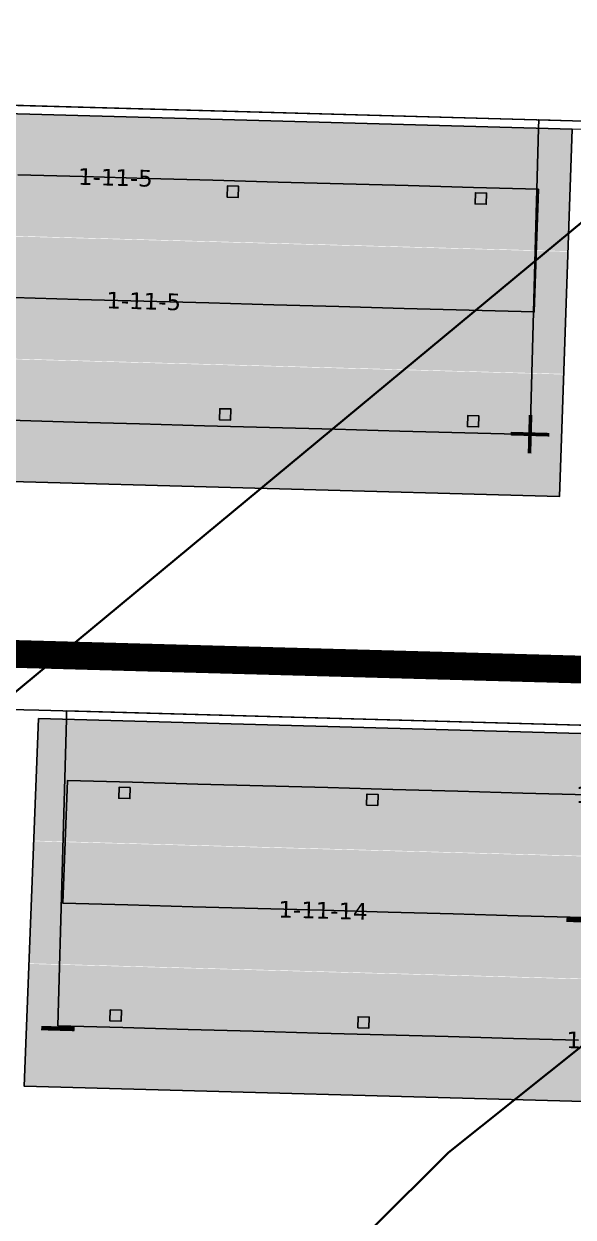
# Model space of a CAD drawing. Header units: metres. Extents: x 1477905 to 1478744, y 4202276 to 4202610.
# Drawn here: x 1478315.78 to 1478325.67, y 4202431.51 to 4202452.98 of the extents above; entities that cross this region are included whole.
import ezdxf

# ---------------------------------------------------------------- set-up
doc = ezdxf.new("R2010")
doc.units = ezdxf.units.M
doc.layers.add('Nouveau Terrain - CN - Courbes', color=22, linetype='Continuous', lineweight=0)
for name, color, linetype in [('PVcase AC Cables (Inverter - Transformer)', 181, 'Continuous'), ('PVcase Device Coloring', 7, 'Continuous'), ('PVcase Polarity Symbols', 7, 'Continuous'), ('PVcase Poles', 7, 'Continuous'), ('PVcase PV Area', 30, 'Continuous'), ('PVcase PV Modules (full frames)', 142, 'Continuous'), ('PVcase PV Modules (optimised)', 142, 'Continuous'), ('PVcase String Cables', 150, 'Continuous'), ('PVcase Stringing Numbers', 7, 'Continuous'), ('PVcase Strings', 92, 'Continuous'), ('PVcase Trenches', 7, 'Continuous')]:
    doc.layers.add(name, color=color, linetype=linetype)
doc.styles.get("Standard").update_dxf_attribs({"font": 'verdana.ttf'})
doc.styles.add('UBS-Style de texte', font='verdana.ttf')

# ---------------------------------------------------------------- blocks, each defined once
blk = doc.blocks.new('3P18@15DEG F FX ID1 PVBlock')
at = {"layer": 'PVcase PV Modules (optimised)', "color": 0}
blk.add_polyline3d([(0, 0, 1.773945735132677), (21.06698842950539, -0.5810537936249766, 1.773945735132684), (20.88445742833417, -7.198992669318528, 7.019385073192552e-15), (-0.1825310011712116, -6.617938875693552, 0)], close=True, dxfattribs=at)

msp = doc.modelspace()

# ---------------------------------------------------------------- hatches: boundary and pattern name
at = {"layer": 'PVcase Device Coloring', "true_color": 0x139700, "transparency": 33554582}
for points in [[(1478309.277220787, 4202451.543542494), (1478309.201327198, 4202449.344419918), (1478325.572632181, 4202448.892878925), (1478325.648525769, 4202451.092001501)], [(1478310.373156693, 4202449.30243647), (1478310.297263104, 4202447.103313894), (1478325.496405433, 4202446.684102608), (1478325.572299022, 4202448.883225184)], [(1478293.67055482, 4202447.552236297), (1478293.594661231, 4202445.353113721), (1478325.420178685, 4202444.475326289), (1478325.496072274, 4202446.674448865)], [(1478316.041578187, 4202440.481282108), (1478315.955219184, 4202438.282448183), (1478337.002179741, 4202437.701946783), (1478337.088538744, 4202439.900780709)], [(1478315.954840084, 4202438.272795707), (1478315.868481081, 4202436.073961781), (1478326.372487303, 4202435.7842482), (1478326.458846306, 4202437.983082126)], [(1478315.868101981, 4202436.064309306), (1478315.781742978, 4202433.86547538), (1478336.828703535, 4202433.28497398), (1478336.915062538, 4202435.483807906)]]:
    msp.add_hatch(color=84, dxfattribs=at).paths.add_polyline_path(points, flags=0)

# ---------------------------------------------------------------- linework, layer by layer
at = {"layer": 'Nouveau Terrain - CN - Courbes', "linetype": 'Continuous', "lineweight": 35}
for points in [[(1478291.32082604, 4202348.41066502, 75), (1478286.188324368, 4202364.83777075, 75), (1478285.6776195, 4202368.429575671, 75), (1478286.556690437, 4202382.576429049, 75), (1478287.553515996, 4202388.63080219, 75), (1478289.610129809, 4202398.711284188, 75), (1478289.697271906, 4202401.985212699, 75), (1478289.155185664, 4202406.411041, 75), (1478290.462954028, 4202413.710411758, 75), (1478292.206083963, 4202419.147088416, 75), (1478293.398080866, 4202421.731978936, 75), (1478294.921726059, 4202423.793586428, 75), (1478325.882597804, 4202449.464924598, 75), (1478341.124715617, 4202450.168690012, 75)], [(1478300.874752933, 4202351.546461926, 74), (1478297.327943064, 4202363.268087027, 74), (1478296.733521258, 4202365.800075303, 74), (1478297.689312728, 4202380.781208682, 74), (1478297.917849301, 4202387.075388396, 74), (1478300.316250229, 4202399.572783018, 74), (1478301.68710696, 4202405.762959943, 74), (1478301.893615117, 4202410.707805857, 74), (1478304.064507503, 4202413.410943049, 74), (1478323.422957966, 4202432.671339558, 74), (1478326.455680617, 4202435.088601463, 74), (1478329.310944752, 4202436.735026595, 74), (1478331.98875037, 4202437.610614957, 74), (1478339.750308206, 4202438.176102755, 74)]]:
    msp.add_polyline3d(points, dxfattribs=at)
at = {"layer": 'PVcase AC Cables (Inverter - Transformer)'}
for points in [[(1478285.341592773, 4202442.449805598, 74.88421183008283), (1478288.256656248, 4202442.43375238, 74.78922339260131), (1478291.171719723, 4202442.417699163, 74.69423495511222), (1478294.112096362, 4202442.336599911, 74.59876407968903), (1478297.052473, 4202442.255500659, 74.54799153118019), (1478299.992849638, 4202442.174401407, 74.49677507587869), (1478302.933226276, 4202442.093302155, 74.4451088665733), (1478305.873602914, 4202442.012202903, 74.39279143954161), (1478308.813979552, 4202441.93110365, 74.33971407614906), (1478311.754356191, 4202441.850004399, 74.2865822546184), (1478314.694732829, 4202441.768905147, 74.2333787587315), (1478317.635109467, 4202441.687805895, 74.1364925126892), (1478320.575486105, 4202441.606706643, 73.96684972839056), (1478323.515862743, 4202441.525607391, 73.80440132828068), (1478326.456239381, 4202441.444508139, 73.65349261563891), (1478329.39661602, 4202441.363408887, 73.54878274205036), (1478332.336992658, 4202441.282309635, 73.49958370972517), (1478335.277369296, 4202441.201210383, 73.47850106994836), (1478338.217745934, 4202441.120111131, 73.45512158701649), (1478338.275025482, 4202443.196868191, 73.62816428544403), (1478338.33230503, 4202445.273625252, 73.80120698387299), (1478339.457562779, 4202445.242589242, 73.78736381426755)], [(1478285.336412706, 4202442.449834125, 74.88438062450744), (1478288.254066215, 4202442.433766644, 74.78930778980542), (1478291.171719723, 4202442.417699163, 74.69423495511222), (1478294.12459161, 4202442.336255277, 74.5985419111276), (1478297.077463496, 4202442.254811389, 74.54754526004287), (1478300.030335382, 4202442.173367503, 74.49610274286071), (1478302.983207269, 4202442.091923617, 74.44420848653111), (1478305.936079155, 4202442.010479731, 74.3916621463007), (1478308.888951041, 4202441.929035844, 74.33836129954439), (1478311.841822928, 4202441.847591957, 74.2849996219194), (1478314.794694814, 4202441.766148071, 74.23157003565467), (1478317.7475667, 4202441.684704185, 74.1299740963989), (1478320.700438587, 4202441.603260297, 73.95963155633827), (1478323.653310473, 4202441.521816411, 73.79660731621205), (1478326.606182359, 4202441.440372525, 73.64522935084051), (1478329.559054246, 4202441.358928639, 73.54393712769212), (1478332.511926132, 4202441.277484752, 73.49851813328253), (1478335.464798018, 4202441.196040865, 73.47697428295676), (1478338.417669905, 4202441.114596979, 73.45344507224628), (1478338.33959375, 4202438.28382735, 73.21757539609789), (1478338.261517596, 4202435.453057719, 72.98145350899784), (1478338.183441442, 4202432.62228809, 72.74531131587479), (1478338.105365288, 4202429.79151846, 72.50916912267245)], [(1478285.341592773, 4202442.449805598, 74.88421183008283), (1478288.256656248, 4202442.43375238, 74.78922339260131), (1478291.171719723, 4202442.417699163, 74.69423495511222), (1478294.12459161, 4202442.336255277, 74.5985419111276), (1478297.077463496, 4202442.254811389, 74.54754526004287), (1478300.030335382, 4202442.173367503, 74.49610274286071), (1478302.983207269, 4202442.091923617, 74.44420848653111), (1478305.936079155, 4202442.010479731, 74.3916621463007), (1478308.888951041, 4202441.929035844, 74.33836129954439), (1478311.841822928, 4202441.847591957, 74.2849996219194), (1478314.794694814, 4202441.766148071, 74.23157003565467), (1478317.7475667, 4202441.684704185, 74.1299740963989), (1478320.700438587, 4202441.603260297, 73.95963155633827), (1478323.653310473, 4202441.521816411, 73.79660731621205), (1478326.606182359, 4202441.440372525, 73.64522935084051), (1478329.559054246, 4202441.358928639, 73.54393712769212), (1478332.511926132, 4202441.277484752, 73.49851813328253), (1478335.464798018, 4202441.196040865, 73.47697428295676), (1478338.417669905, 4202441.114596979, 73.45344507224628), (1478338.337238571, 4202438.198436719, 73.21046034862718), (1478338.256807236, 4202435.28227646, 72.96720697309864), (1478338.176375902, 4202432.366116201, 72.72394151198704), (1478338.095944568, 4202429.449955942, 72.48067605095186)], [(1478285.341592773, 4202442.449805598, 74.88421183008283), (1478288.256656248, 4202442.43375238, 74.78922339260131), (1478291.171719723, 4202442.417699163, 74.69423495511222), (1478294.12459161, 4202442.336255277, 74.5985419111276), (1478297.077463496, 4202442.254811389, 74.54754526004287), (1478300.030335382, 4202442.173367503, 74.49610274286071), (1478302.983207269, 4202442.091923617, 74.44420848653111), (1478305.936079155, 4202442.010479731, 74.3916621463007), (1478308.888951041, 4202441.929035844, 74.33836129954439), (1478311.841822928, 4202441.847591957, 74.2849996219194), (1478314.794694814, 4202441.766148071, 74.23157003565467), (1478317.7475667, 4202441.684704185, 74.1299740963989), (1478320.700438587, 4202441.603260297, 73.95963155633827), (1478323.653310473, 4202441.521816411, 73.79660731621205), (1478326.606182359, 4202441.440372525, 73.64522935084051), (1478329.559054246, 4202441.358928639, 73.54393712769212), (1478332.511926132, 4202441.277484752, 73.49851813328253), (1478335.464798018, 4202441.196040865, 73.47697428295676), (1478338.417669905, 4202441.114596979, 73.45344507224628), (1478338.348262961, 4202438.598142763, 73.24376526119063), (1478338.278856018, 4202436.081688547, 73.03389375728328), (1478339.236862442, 4202436.055265536, 73.0250965211997)], [(1478285.506723792, 4202442.448896224, 74.87883097386744), (1478288.339221757, 4202442.433297694, 74.78653296449804), (1478291.171719723, 4202442.417699163, 74.69423495511222), (1478294.12459161, 4202442.336255277, 74.5985419111276), (1478297.077463496, 4202442.254811389, 74.54754526004287), (1478300.030335382, 4202442.173367503, 74.49610274286071), (1478302.983207269, 4202442.091923617, 74.44420848653111), (1478305.936079155, 4202442.010479731, 74.3916621463007), (1478308.888951041, 4202441.929035844, 74.33836129954439), (1478311.841822928, 4202441.847591957, 74.2849996219194), (1478314.794694814, 4202441.766148071, 74.23157003565467), (1478317.7475667, 4202441.684704185, 74.1299740963989), (1478320.700438587, 4202441.603260297, 73.95963155633827), (1478323.653310473, 4202441.521816411, 73.79660731621205), (1478326.606182359, 4202441.440372525, 73.64522935084051), (1478329.559054246, 4202441.358928639, 73.54393712769212), (1478332.511926132, 4202441.277484752, 73.49851813328253), (1478335.464798018, 4202441.196040865, 73.47697428295676), (1478338.417669905, 4202441.114596979, 73.45344507224628), (1478338.387342067, 4202440.015015139, 73.36182404815969), (1478337.094425844, 4202440.050675379, 73.37244476115504), (1478337.094425844, 4202440.050675379, 76.38235166625925), (1478336.385021538, 4202440.070241634, 76.41331872422332)]]:
    msp.add_polyline3d(points, dxfattribs=at)
at = {"layer": 'PVcase Poles'}
for points in [[(1478319.437437833, 4202449.866780163, 74.15087451736589), (1478319.442951985, 4202450.066704134, 74.15087451736589), (1478319.442951985, 4202450.066704134, 77.31608296535842), (1478319.437437833, 4202449.866780163, 77.26247523067923), (1478319.437437833, 4202449.866780163, 74.15087451736589), (1478319.637361804, 4202449.86126601, 74.15087451736589), (1478319.637361804, 4202449.86126601, 77.25730609713521), (1478319.437437833, 4202449.866780163, 77.26247523067923), (1478319.637361804, 4202449.86126601, 77.25730609713521), (1478319.642875956, 4202450.061189982, 77.31091383181442), (1478319.642875956, 4202450.061189982, 74.15087451736589), (1478319.637361804, 4202449.86126601, 74.15087451736589), (1478319.642875956, 4202450.061189982, 74.15087451736589), (1478319.442951985, 4202450.066704134, 74.15087451736589), (1478319.642875956, 4202450.061189982, 74.15087451736589), (1478319.642875956, 4202450.061189982, 77.31091383181442), (1478319.442951985, 4202450.066704134, 77.31608296535842)], [(1478323.903247633, 4202449.743607562, 74.11390937951589), (1478323.908761786, 4202449.943531534, 74.11390937951589), (1478323.908761786, 4202449.943531534, 77.20061723550559), (1478323.903247633, 4202449.743607562, 77.14700950082639), (1478323.903247633, 4202449.743607562, 74.11390937951589), (1478324.103171604, 4202449.73809341, 74.11390937951589), (1478324.103171604, 4202449.73809341, 77.14184036728238), (1478323.903247633, 4202449.743607562, 77.14700950082639), (1478324.103171604, 4202449.73809341, 77.14184036728238), (1478324.108685757, 4202449.938017381, 77.19544810196159), (1478324.108685757, 4202449.938017381, 74.11390937951589), (1478324.103171604, 4202449.73809341, 74.11390937951589), (1478324.108685757, 4202449.938017381, 74.11390937951589), (1478323.908761786, 4202449.943531534, 74.11390937951589), (1478324.108685757, 4202449.938017381, 74.11390937951589), (1478324.108685757, 4202449.938017381, 77.19544810196159), (1478323.908761786, 4202449.943531534, 77.20061723550559)], [(1478319.299093857, 4202445.858070517, 74.04884022143716), (1478319.304608009, 4202446.057994489, 74.04884022143716), (1478319.304608009, 4202446.057994489, 76.2416975383376), (1478319.299093857, 4202445.858070517, 76.1880898036584), (1478319.299093857, 4202445.858070517, 74.04884022143716), (1478319.499017827, 4202445.852556365, 74.04884022143716), (1478319.499017827, 4202445.852556365, 76.1829206701144), (1478319.299093857, 4202445.858070517, 76.1880898036584), (1478319.499017827, 4202445.852556365, 76.1829206701144), (1478319.50453198, 4202446.052480336, 76.2365284047936), (1478319.50453198, 4202446.052480336, 74.04884022143716), (1478319.499017827, 4202445.852556365, 74.04884022143716), (1478319.50453198, 4202446.052480336, 74.04884022143716), (1478319.304608009, 4202446.057994489, 74.04884022143716), (1478319.50453198, 4202446.052480336, 74.04884022143716), (1478319.50453198, 4202446.052480336, 76.2365284047936), (1478319.304608009, 4202446.057994489, 76.2416975383376)], [(1478323.764903658, 4202445.734897917, 73.87378842907894), (1478323.77041781, 4202445.934821889, 73.87378842907894), (1478323.77041781, 4202445.934821889, 76.12623180873068), (1478323.764903658, 4202445.734897917, 76.07262407405148), (1478323.764903658, 4202445.734897917, 73.87378842907894), (1478323.964827628, 4202445.729383765, 73.87378842907894), (1478323.964827628, 4202445.729383765, 76.06745494050747), (1478323.764903658, 4202445.734897917, 76.07262407405148), (1478323.964827628, 4202445.729383765, 76.06745494050747), (1478323.970341781, 4202445.929307736, 76.12106267518668), (1478323.970341781, 4202445.929307736, 73.87378842907894), (1478323.964827628, 4202445.729383765, 73.87378842907894), (1478323.970341781, 4202445.929307736, 73.87378842907894), (1478323.77041781, 4202445.934821889, 73.87378842907894), (1478323.970341781, 4202445.929307736, 73.87378842907894), (1478323.970341781, 4202445.929307736, 76.12106267518668), (1478323.77041781, 4202445.934821889, 76.12623180873068)], [(1478317.485865849, 4202439.044915969, 73.76820111055093), (1478317.491380002, 4202439.244839941, 73.76820111055093), (1478317.491380002, 4202439.244839941, 76.91559914168124), (1478317.485865849, 4202439.044915969, 76.86195830795091), (1478317.485865849, 4202439.044915969, 73.76820111055093), (1478317.68578982, 4202439.039401817, 73.76820111055093), (1478317.68578982, 4202439.039401817, 76.8532311869528), (1478317.485865849, 4202439.044915969, 76.86195830795091), (1478317.68578982, 4202439.039401817, 76.8532311869528), (1478317.691303972, 4202439.239325789, 76.90687202068311), (1478317.691303972, 4202439.239325789, 73.76820111055093), (1478317.68578982, 4202439.039401817, 73.76820111055093), (1478317.691303972, 4202439.239325789, 73.76820111055093), (1478317.491380002, 4202439.244839941, 73.76820111055093), (1478317.691303972, 4202439.239325789, 73.76820111055093), (1478317.691303972, 4202439.239325789, 76.90687202068311), (1478317.491380002, 4202439.244839941, 76.91559914168124)], [(1478321.948920024, 4202438.921819374, 73.50984118716894), (1478321.954434176, 4202439.121743346, 73.50984118716894), (1478321.954434176, 4202439.121743346, 76.7207770124213), (1478321.948920024, 4202438.921819374, 76.66713617869097), (1478321.948920024, 4202438.921819374, 73.50984118716894), (1478322.148843995, 4202438.916305222, 73.50984118716894), (1478322.148843995, 4202438.916305222, 76.65840905769285), (1478321.948920024, 4202438.921819374, 76.66713617869097), (1478322.148843995, 4202438.916305222, 76.65840905769285), (1478322.154358147, 4202439.116229193, 76.71204989142316), (1478322.154358147, 4202439.116229193, 73.50984118716894), (1478322.148843995, 4202438.916305222, 73.50984118716894), (1478322.154358147, 4202439.116229193, 73.50984118716894), (1478321.954434176, 4202439.121743346, 73.50984118716894), (1478322.154358147, 4202439.116229193, 73.50984118716894), (1478322.154358147, 4202439.116229193, 76.71204989142316), (1478321.954434176, 4202439.121743346, 76.7207770124213)], [(1478317.328444807, 4202435.036732494, 73.51433025213578), (1478317.333958959, 4202435.236656466, 73.51433025213578), (1478317.333958959, 4202435.236656466, 75.84187666401897), (1478317.328444807, 4202435.036732494, 75.78823583028864), (1478317.328444807, 4202435.036732494, 73.51433025213578), (1478317.528368778, 4202435.031218342, 73.51433025213578), (1478317.528368778, 4202435.031218342, 75.77950870929052), (1478317.328444807, 4202435.036732494, 75.78823583028864), (1478317.528368778, 4202435.031218342, 75.77950870929052), (1478317.53388293, 4202435.231142313, 75.83314954302084), (1478317.53388293, 4202435.231142313, 73.51433025213578), (1478317.528368778, 4202435.031218342, 73.51433025213578), (1478317.53388293, 4202435.231142313, 73.51433025213578), (1478317.333958959, 4202435.236656466, 73.51433025213578), (1478317.53388293, 4202435.231142313, 73.51433025213578), (1478317.53388293, 4202435.231142313, 75.83314954302084), (1478317.333958959, 4202435.236656466, 75.84187666401897)], [(1478321.791498981, 4202434.913635898, 73.24768689686276), (1478321.797013134, 4202435.11355987, 73.24768689686276), (1478321.797013134, 4202435.11355987, 75.64705453475902), (1478321.791498981, 4202434.913635898, 75.5934137010287), (1478321.791498981, 4202434.913635898, 73.24768689686276), (1478321.991422952, 4202434.908121746, 73.24768689686276), (1478321.991422952, 4202434.908121746, 75.58468658003058), (1478321.791498981, 4202434.913635898, 75.5934137010287), (1478321.991422952, 4202434.908121746, 75.58468658003058), (1478321.996937105, 4202435.108045718, 75.63832741376089), (1478321.996937105, 4202435.108045718, 73.24768689686276), (1478321.991422952, 4202434.908121746, 73.24768689686276), (1478321.996937105, 4202435.108045718, 73.24768689686276), (1478321.797013134, 4202435.11355987, 73.24768689686276), (1478321.996937105, 4202435.108045718, 73.24768689686276), (1478321.996937105, 4202435.108045718, 75.63832741376089), (1478321.797013134, 4202435.11355987, 75.64705453475902)]]:
    msp.add_polyline3d(points, dxfattribs=at)
at = {"layer": 'PVcase PV Area', "color": 92, "lineweight": 0, "ltscale": 0.3}
msp.add_lwpolyline([(1478335.361902576, 4202370.220446859), (1478328.161506558, 4202368.779414594), (1478311.35377171, 4202362.969590221), (1478289.389377849, 4202355.733501516), (1478213.36633983, 4202335.848431768), (1478195.717547114, 4202331.712109083), (1478198.755279367, 4202441.849708444, 0.09648238781061982), (1478204.987450577, 4202440.794595701), (1478240.661240257, 4202440.595789407, 0.1939480512091919), (1478252.261224224, 4202447.160963167, -0.1444995889692197), (1478259.391916649, 4202452.430445281, -0.0938173287170343), (1478261.961655337, 4202452.851254969), (1478337.583435849, 4202450.765512023)], format="xyb", close=True, dxfattribs=at)
at = {"layer": 'PVcase String Cables'}
for points in [[(1478336.385021538, 4202440.070241634, 76.41331872422332), (1478337.094425844, 4202440.050675379, 76.38235166625925), (1478337.094425844, 4202440.050675379, 73.37244476115504), (1478338.387342067, 4202440.015015139, 73.36182404815825), (1478338.414912828, 4202441.014634993, 73.44511588820319), (1478338.482954412, 4202443.481586002, 73.65067091802185), (1478338.550995995, 4202445.948537011, 73.85482262152374), (1478338.619037578, 4202448.415488021, 74.06065620586664), (1478338.687079161, 4202450.882439029, 74.25611479036856), (1478336.415861145, 4202450.945082052, 74.26417223847385), (1478336.415861145, 4202450.945082052, 77.29410343674331), (1478325.903210261, 4202451.235034058, 77.46269530577943), (1478325.653699442, 4202451.241915877, 77.47706160134017), (1478304.593743847, 4202451.822775686, 78.02157720867329), (1478304.325120096, 4202451.830184665, 78.0256898173636), (1478283.260667331, 4202452.411168511, 78.35266453209829), (1478283.011852011, 4202452.418031148, 78.34575070790083), (1478262.465531784, 4202452.984724253, 79.22300848085123), (1478262.46139617, 4202452.834781276, 79.2229353324935), (1478262.309198231, 4202447.316613683, 77.74243788247179)], [(1478336.385021538, 4202440.070241634, 76.41331872422332), (1478337.094425844, 4202440.050675379, 76.38235166625925), (1478337.094425844, 4202440.050675379, 73.37244476115504), (1478338.387342067, 4202440.015015139, 73.36182404815825), (1478338.414912828, 4202441.014634993, 73.44511588820319), (1478338.482954412, 4202443.481586002, 73.65067091802042), (1478338.550995995, 4202445.948537011, 73.85482262152374), (1478338.619037578, 4202448.41548802, 74.06065620578738), (1478338.687079161, 4202450.882439028, 74.2561147903046), (1478336.415861145, 4202450.945082051, 74.26417223841372), (1478336.415861145, 4202450.945082051, 77.29410343674283), (1478325.903210261, 4202451.235034058, 77.46269530577943), (1478325.653699442, 4202451.241915877, 77.47706160134017), (1478304.593743847, 4202451.822775686, 78.02157720867329), (1478304.325120096, 4202451.830184665, 78.0256898173636), (1478283.260667331, 4202452.411168512, 78.35266453209874), (1478283.011852011, 4202452.418031148, 78.34575070790083), (1478276.573866257, 4202452.595598815, 78.62063073421304), (1478276.569730643, 4202452.44565583, 78.6205575858428), (1478276.539397581, 4202451.345884546, 78.32549431438481)], [(1478336.385021538, 4202440.070241634, 76.41331872422332), (1478337.094425844, 4202440.050675379, 76.38235166625925), (1478337.094425844, 4202440.050675379, 73.37244476115504), (1478338.387342067, 4202440.015015139, 73.36182404815825), (1478338.414912828, 4202441.014634993, 73.44511588820319), (1478338.482954412, 4202443.481586002, 73.65067091802042), (1478338.550995995, 4202445.948537011, 73.85482262152374), (1478338.619037578, 4202448.415488019, 74.06065620570813), (1478338.687079161, 4202450.882439028, 74.25611479024134), (1478336.415861145, 4202450.94508205, 74.26417223835358), (1478336.415861145, 4202450.94508205, 77.29410343674236), (1478325.903210261, 4202451.235034057, 77.46269530577895), (1478325.653699442, 4202451.241915876, 77.47706160133936), (1478304.593743847, 4202451.822775686, 78.02157720867329), (1478304.325120096, 4202451.830184664, 78.02568981736314), (1478283.260667331, 4202452.411168512, 78.35266453209874), (1478283.011852011, 4202452.418031149, 78.34575070790238), (1478277.720112054, 4202452.563983928, 78.57168994951029), (1478277.715976439, 4202452.414040943, 78.57161680114844), (1478277.624710939, 4202449.105071504, 77.68383644027809)], [(1478336.385021538, 4202440.070241634, 76.41331872422332), (1478337.094425844, 4202440.050675379, 76.38235166625925), (1478337.094425844, 4202440.050675379, 73.37244476115504), (1478338.387342067, 4202440.015015139, 73.36182404815825), (1478338.414912828, 4202441.014634993, 73.44511588820319), (1478338.482954412, 4202443.481586002, 73.65067091802185), (1478338.550995995, 4202445.948537011, 73.85482262152374), (1478338.619037578, 4202448.415488019, 74.06065620570813), (1478338.687079161, 4202450.882439028, 74.25611479024208), (1478336.415861145, 4202450.94508205, 74.26417223835358), (1478336.415861145, 4202450.94508205, 77.29410343674236), (1478325.903210261, 4202451.235034057, 77.46269530577895), (1478325.653699442, 4202451.241915876, 77.47706160133936), (1478304.593743847, 4202451.822775686, 78.02157720867329), (1478304.325120096, 4202451.830184664, 78.02568981736314), (1478283.260667331, 4202452.411168512, 78.35266453209874), (1478283.011852011, 4202452.418031148, 78.34575070790083), (1478277.745353833, 4202452.563287728, 78.57061221164074), (1478277.741218219, 4202452.413344743, 78.57053906326895), (1478277.710885157, 4202451.313573458, 78.27547579181098)], [(1478336.385021538, 4202440.070241634, 76.41331872422332), (1478337.094425844, 4202440.050675379, 76.38235166625925), (1478337.094425844, 4202440.050675379, 73.37244476115504), (1478338.387342067, 4202440.015015139, 73.36182404815825), (1478338.414912828, 4202441.014634993, 73.44511588820319), (1478338.482954412, 4202443.481586002, 73.65067091802042), (1478338.550995995, 4202445.948537011, 73.85482262152374), (1478338.619037578, 4202448.41548802, 74.06065620578738), (1478338.687079161, 4202450.882439028, 74.2561147903046), (1478336.415861145, 4202450.945082051, 74.26417223841372), (1478336.415861145, 4202450.945082051, 77.29410343674283), (1478325.903210261, 4202451.235034058, 77.46269530577943), (1478325.653699442, 4202451.241915877, 77.47706160134017), (1478304.593743847, 4202451.822775687, 78.02157720867413), (1478304.325120096, 4202451.830184665, 78.0256898173636), (1478283.260667331, 4202452.411168512, 78.35266453209874), (1478283.011852011, 4202452.418031149, 78.34575070790238), (1478278.89159963, 4202452.531672842, 78.52167142693789), (1478278.887464015, 4202452.381729855, 78.52159827857459), (1478278.796198515, 4202449.072760417, 77.63381791794595)], [(1478336.385021538, 4202440.070241634, 76.41331872422332), (1478337.094425844, 4202440.050675379, 76.38235166625925), (1478337.094425844, 4202440.050675379, 73.37244476115504), (1478338.387342067, 4202440.015015139, 73.36182404815825), (1478338.414912828, 4202441.014634993, 73.44511588820319), (1478338.482954412, 4202443.481586002, 73.65067091802185), (1478338.550995995, 4202445.948537011, 73.85482262152374), (1478338.619037578, 4202448.415488021, 74.06065620586664), (1478338.687079161, 4202450.882439029, 74.25611479036856), (1478336.415861145, 4202450.945082051, 74.26417223841372), (1478336.415861145, 4202450.945082051, 77.29410343674283), (1478325.903210261, 4202451.235034056, 77.4626953057785), (1478325.653699442, 4202451.241915875, 77.47706160133852), (1478304.593743847, 4202451.82277568, 78.02157720867349), (1478304.325120096, 4202451.830184657, 78.02568981736354), (1478293.183123866, 4202452.13749479, 78.19864237773749), (1478293.178988252, 4202451.987551808, 78.19863270188625), (1478293.026790313, 4202446.469384217, 76.71930380432848)], [(1478336.385021538, 4202440.070241634, 76.41331872422332), (1478337.094425844, 4202440.050675379, 76.38235166625925), (1478337.094425844, 4202440.050675379, 73.37244476115504), (1478338.387342067, 4202440.015015139, 73.36182404815825), (1478338.414912828, 4202441.014634993, 73.44511588820319), (1478338.482954412, 4202443.481586002, 73.65067091802185), (1478338.550995995, 4202445.948537011, 73.85482262152374), (1478338.619037578, 4202448.41548802, 74.06065620578738), (1478338.687079161, 4202450.882439028, 74.25611479030532), (1478336.415861145, 4202450.94508205, 74.26417223835358), (1478336.415861145, 4202450.94508205, 77.29410343674236), (1478325.903210261, 4202451.235034055, 77.46269530577801), (1478325.653699442, 4202451.241915874, 77.47706160133768), (1478304.593743847, 4202451.82277568, 78.02157720867349), (1478304.325120096, 4202451.830184657, 78.02568981736354), (1478294.355536825, 4202452.105158181, 78.18044350037589), (1478294.35140121, 4202451.955215198, 78.18043382452421), (1478294.199203272, 4202446.437047606, 76.70110492696644)], [(1478336.385021538, 4202440.070241634, 76.41331872422332), (1478337.094425844, 4202440.050675379, 76.38235166625925), (1478337.094425844, 4202440.050675379, 73.37244476115504), (1478338.387342067, 4202440.015015139, 73.36182404815825), (1478338.414912828, 4202441.014634993, 73.44511588820319), (1478338.482954412, 4202443.481586002, 73.65067091802185), (1478338.550995995, 4202445.948537011, 73.85482262152374), (1478338.619037578, 4202448.41548802, 74.06065620578738), (1478338.687079161, 4202450.882439028, 74.25611479030532), (1478336.415861145, 4202450.945082049, 74.26417223829414), (1478336.415861145, 4202450.945082049, 77.2941034367456), (1478325.903210261, 4202451.235034049, 77.46269530577888), (1478325.653699442, 4202451.241915869, 77.47706160133872), (1478308.668175263, 4202451.710397773, 77.91623076160975), (1478308.664039649, 4202451.560454794, 77.91620392212316), (1478308.633706586, 4202450.46068351, 77.62131058475022)], [(1478336.385021538, 4202440.070241634, 76.41331872422332), (1478337.094425844, 4202440.050675379, 76.38235166625925), (1478337.094425844, 4202440.050675379, 73.37244476115504), (1478338.387342067, 4202440.015015139, 73.36182404815825), (1478338.414912828, 4202441.014634993, 73.44511588820319), (1478338.482954412, 4202443.481586002, 73.65067091802042), (1478338.550995995, 4202445.948537011, 73.85482262152374), (1478338.619037578, 4202448.415488021, 74.06065620586664), (1478338.687079161, 4202450.882439029, 74.25611479036783), (1478336.415861145, 4202450.94508205, 74.26417223835358), (1478336.415861145, 4202450.94508205, 77.29410343674236), (1478325.903210261, 4202451.235034049, 77.46269530577888), (1478325.653699442, 4202451.241915869, 77.47706160133872), (1478309.825043606, 4202451.678489903, 77.88631935625513), (1478309.820907992, 4202451.528546924, 77.88629251676853), (1478309.729642492, 4202448.219577486, 76.99902345036358)], [(1478336.385021538, 4202440.070241634, 76.41331872422332), (1478337.094425844, 4202440.050675379, 76.38235166625925), (1478337.094425844, 4202440.050675379, 73.37244476115504), (1478338.387342067, 4202440.015015139, 73.36182404815825), (1478338.414912828, 4202441.014634993, 73.44511588820319), (1478338.482954412, 4202443.481586002, 73.65067091802185), (1478338.550995995, 4202445.948537011, 73.85482262152374), (1478338.619037578, 4202448.41548802, 74.06065620578738), (1478338.687079161, 4202450.882439028, 74.25611479030532), (1478336.415861145, 4202450.945082049, 74.26417223829414), (1478336.415861145, 4202450.945082049, 77.2941034367456), (1478325.903210261, 4202451.235034049, 77.46269530577841), (1478325.653699442, 4202451.241915868, 77.4770616013379), (1478309.840337916, 4202451.678068067, 77.88592391429073), (1478309.836202302, 4202451.528125088, 77.88589707480413), (1478309.805869239, 4202450.428353803, 77.59100373742662)], [(1478336.385021538, 4202440.070241634, 76.41331872422332), (1478337.094425844, 4202440.050675379, 76.38235166625925), (1478337.094425844, 4202440.050675379, 73.37244476115504), (1478338.387342067, 4202440.015015139, 73.36182404815825), (1478338.414912828, 4202441.014634993, 73.44511588820319), (1478338.482954412, 4202443.481586002, 73.65067091802185), (1478338.550995995, 4202445.948537011, 73.85482262152374), (1478338.619037578, 4202448.415488021, 74.06065620586664), (1478338.687079161, 4202450.882439029, 74.25611479036856), (1478336.415861145, 4202450.94508205, 74.26417223835358), (1478336.415861145, 4202450.94508205, 77.29410343674236), (1478325.903210261, 4202451.235034049, 77.46269530577841), (1478325.653699442, 4202451.241915868, 77.4770616013379), (1478310.997206259, 4202451.646160197, 77.85601250893009), (1478310.993070645, 4202451.496217217, 77.8559856694435), (1478310.901805145, 4202448.187247779, 76.96871660303854)], [(1478336.385021538, 4202440.070241634, 76.41331872422332), (1478337.094425844, 4202440.050675379, 76.38235166625925), (1478337.094425844, 4202440.050675379, 73.37244476115504), (1478338.387342067, 4202440.015015139, 73.36182404815825), (1478338.414912828, 4202441.014634993, 73.44511588820319), (1478338.482954412, 4202443.481586002, 73.65067091802185), (1478338.550995995, 4202445.948537011, 73.85482262152374), (1478338.619037578, 4202448.41548802, 74.06065620578738), (1478338.687079161, 4202450.882439028, 74.25611479030532), (1478336.415861145, 4202450.945082047, 74.26417223817386), (1478336.415861145, 4202450.945082047, 77.29410343674465), (1478325.90321026, 4202451.235034039, 77.46269530577739), (1478325.653699441, 4202451.241915858, 77.47706160134162), (1478325.047863786, 4202451.25862556, 77.49272578297462), (1478325.043728172, 4202451.108682573, 77.49269894348744), (1478324.891530233, 4202445.59051498, 76.01305414780485)], [(1478252.468133615, 4202436.712351532, 78.44934664767229), (1478252.620331553, 4202442.230519125, 79.93035547175218), (1478252.624467166, 4202442.380462063, 79.93045638075874), (1478273.175004986, 4202441.813652631, 78.89970464099312), (1478273.424551419, 4202441.806769829, 78.88678071494266), (1478294.473693321, 4202441.226208275, 78.01948695410049), (1478294.723277824, 4202441.219324423, 78.01504768066377), (1478315.7786689, 4202440.638590509, 77.315848316599), (1478316.047465286, 4202440.63117677, 77.30109777853268), (1478336.385021538, 4202440.070241634, 76.41331872422332)], [(1478266.70227943, 4202440.741513546, 78.92736169722211), (1478266.732612492, 4202441.84128483, 79.22252688556921), (1478266.736748106, 4202441.991227776, 79.2226277945793), (1478273.175004986, 4202441.813652631, 78.89970464099312), (1478273.424551419, 4202441.806769829, 78.88678071494266), (1478294.473693321, 4202441.226208275, 78.01948695410049), (1478294.723277824, 4202441.219324423, 78.01504768066377), (1478315.7786689, 4202440.638590509, 77.315848316599), (1478316.047465286, 4202440.63117677, 77.30109777853268), (1478336.385021538, 4202440.070241634, 76.41331872422332)], [(1478267.782788054, 4202438.500833025, 78.27718870821172), (1478267.874053555, 4202441.809802463, 79.16527571427758), (1478267.878189168, 4202441.959745409, 79.16537662328767), (1478273.175004986, 4202441.813652631, 78.89970464099312), (1478273.424551419, 4202441.806769829, 78.88678071494266), (1478294.473693321, 4202441.226208274, 78.01948695409901), (1478294.723277824, 4202441.219324423, 78.01504768066377), (1478315.7786689, 4202440.638590509, 77.315848316599), (1478316.047465286, 4202440.63117677, 77.30109777853268), (1478336.385021538, 4202440.070241634, 76.41331872422332)], [(1478267.873362506, 4202440.709213615, 78.8686237737433), (1478267.903695568, 4202441.8089849, 79.16378896208896), (1478267.907831182, 4202441.958927846, 79.16388987109917), (1478273.175004986, 4202441.813652631, 78.89970464099312), (1478273.424551419, 4202441.806769829, 78.88678071494266), (1478294.473693321, 4202441.226208275, 78.01948695410049), (1478294.723277824, 4202441.219324423, 78.01504768066377), (1478315.7786689, 4202440.638590509, 77.315848316599), (1478316.047465286, 4202440.63117677, 77.30109777853268), (1478336.385021538, 4202440.070241634, 76.41331872422332)], [(1478268.95387113, 4202438.468533095, 78.21845078473147), (1478269.045136631, 4202441.777502533, 79.10653779079733), (1478269.049272244, 4202441.927445479, 79.10663869980755), (1478273.175004986, 4202441.81365263, 78.8997046409912), (1478273.424551419, 4202441.806769829, 78.88678071494266), (1478294.473693321, 4202441.226208274, 78.01948695409901), (1478294.723277824, 4202441.219324423, 78.01504768066377), (1478315.7786689, 4202440.638590509, 77.315848316599), (1478316.047465286, 4202440.63117677, 77.30109777853268), (1478336.385021538, 4202440.070241634, 76.41331872422332)], [(1478283.144507076, 4202435.866258924, 76.99937210390453), (1478283.296705015, 4202441.384426516, 78.47977704548998), (1478283.300840629, 4202441.53436947, 78.47984517087387), (1478294.473693321, 4202441.226208274, 78.01948695409901), (1478294.723277824, 4202441.219324423, 78.01504768066377), (1478315.7786689, 4202440.638590509, 77.315848316599), (1478316.047465286, 4202440.63117677, 77.30109777853268), (1478336.385021538, 4202440.070241634, 76.41331872422332)], [(1478284.316067857, 4202435.833945817, 76.9510999527357), (1478284.468265795, 4202441.35211341, 78.4315048945389), (1478284.472401409, 4202441.502056364, 78.43157301992429), (1478294.473693321, 4202441.226208274, 78.01948695409901), (1478294.723277824, 4202441.219324423, 78.01504768066377), (1478315.7786689, 4202440.638590509, 77.315848316599), (1478316.047465286, 4202440.63117677, 77.30109777853268), (1478336.385021538, 4202440.070241634, 76.41331872422332)], [(1478298.759897835, 4202439.857324481, 77.58485499664633), (1478298.790230898, 4202440.957095765, 77.87981226257402), (1478298.794366512, 4202441.107038725, 77.87985652647293), (1478315.7786689, 4202440.638590508, 77.31584831659787), (1478316.047465286, 4202440.631176769, 77.30109777853107), (1478336.385021538, 4202440.070241634, 76.41331872422332)], [(1478299.851234942, 4202437.616345298, 76.95408672291883), (1478299.942500443, 4202440.925314735, 77.84154813676423), (1478299.946636057, 4202441.075257696, 77.84159240066428), (1478315.7786689, 4202440.638590509, 77.315848316599), (1478316.047465286, 4202440.63117677, 77.30109777853268), (1478336.385021538, 4202440.070241634, 76.41331872422332)], [(1478299.931806435, 4202439.825001782, 77.54593870464159), (1478299.962139497, 4202440.924773065, 77.84089597056928), (1478299.966275111, 4202441.074716026, 77.84094023446819), (1478315.7786689, 4202440.638590508, 77.31584831659787), (1478316.047465286, 4202440.631176769, 77.30109777853107), (1478336.385021538, 4202440.070241634, 76.41331872422332)], [(1478301.023143542, 4202437.584022597, 76.91517043066364), (1478301.114409042, 4202440.892992035, 77.80263184475176), (1478301.118544656, 4202441.042934997, 77.80267610865181), (1478315.7786689, 4202440.638590508, 77.31584831659787), (1478316.047465286, 4202440.63117677, 77.30109777853268), (1478336.385021538, 4202440.070241634, 76.41331872422332)], [(1478315.005475242, 4202434.987493718, 75.8563229446069), (1478315.157673181, 4202440.505661311, 77.33628850684774), (1478315.161808795, 4202440.655604278, 77.33633277075455), (1478315.7786689, 4202440.638590507, 77.31584831659676), (1478316.047465286, 4202440.631176769, 77.30109777853107), (1478336.385021538, 4202440.070241634, 76.41331872422332)], [(1478316.391168108, 4202434.949274583, 75.7986352616683), (1478316.543366047, 4202440.467442174, 77.27919363497769), (1478316.547501661, 4202440.617385142, 77.27927009115692), (1478336.385021538, 4202440.070241634, 76.41331872422332)]]:
    msp.add_polyline3d(points, dxfattribs=at)
at = {"layer": 'PVcase Strings'}
for points in [[(1478315.590455757, 4202448.057928952), (1478316.76261841, 4202448.025599246), (1478317.934781063, 4202447.993269539), (1478319.106943716, 4202447.960939832), (1478320.279106369, 4202447.928610126), (1478321.451269022, 4202447.896280419), (1478322.623431675, 4202447.863950713), (1478323.795594328, 4202447.831621006), (1478324.967756981, 4202447.799291299), (1478325.043983728, 4202450.008067616), (1478323.871821075, 4202450.040397324), (1478322.699658422, 4202450.07272703), (1478321.527495769, 4202450.105056737), (1478320.355333116, 4202450.137386443), (1478319.183170463, 4202450.16971615), (1478318.01100781, 4202450.202045857), (1478316.838845157, 4202450.234375563), (1478315.666682504, 4202450.26670527)], [(1478324.891530233, 4202445.59051498), (1478323.71936758, 4202445.622844688), (1478322.547204927, 4202445.655174394), (1478321.375042274, 4202445.687504101), (1478320.202879621, 4202445.719833807), (1478319.030716968, 4202445.752163514), (1478317.858554315, 4202445.784493221), (1478316.686391662, 4202445.816822927), (1478315.514229009, 4202445.849152634)], [(1478325.936159279, 4202439.107769324), (1478324.764719908, 4202439.140079082), (1478323.593280538, 4202439.17238884), (1478322.421841167, 4202439.204698598), (1478321.250401797, 4202439.237008356), (1478320.078962426, 4202439.269318113), (1478318.907523056, 4202439.301627871), (1478317.736083685, 4202439.333937628), (1478316.564644315, 4202439.366247386), (1478316.477906212, 4202437.157760984), (1478317.649345582, 4202437.125451227), (1478318.820784952, 4202437.093141469), (1478319.992224323, 4202437.060831712), (1478321.163663694, 4202437.028521954), (1478322.335103064, 4202436.996212197), (1478323.506542435, 4202436.963902438), (1478324.677981805, 4202436.931592681), (1478325.849421176, 4202436.899282923)], [(1478325.762683073, 4202434.690796521), (1478324.591243702, 4202434.723106279), (1478323.419804332, 4202434.755416037), (1478322.248364961, 4202434.787725795), (1478321.076925591, 4202434.820035553), (1478319.90548622, 4202434.85234531), (1478318.734046849, 4202434.884655068), (1478317.562607479, 4202434.916964825), (1478316.391168108, 4202434.949274583)]]:
    msp.add_lwpolyline(points, dxfattribs=at)
at = {"layer": 'PVcase Trenches', "color": 1, "linetype": 'Continuous', "const_width": 0.5}
msp.add_lwpolyline([(1478197.769346567, 4202442.832063333), (1478291.170065639, 4202442.317706755), (1478338.314950843, 4202441.017392069)], dxfattribs=at)

# ---------------------------------------------------------------- block references
at = {"layer": 'PVcase PV Modules (full frames)', "extrusion": (0.02582721765470786, -0.0007123468476409213, 0.9996661679731814), "rotation": 271.5798884593579}
msp.add_blockref('3P18@15DEG F FX ID1 PVBlock', (4241612.111840898, -1361421.171372273, 35263.11275280149), dxfattribs=at)
at = {"layer": 'PVcase PV Modules (full frames)', "extrusion": (0.04357754946149691, -0.001201923118542161, 0.9990493243898161), "rotation": 271.5798884593579}
msp.add_blockref('3P18@15DEG F FX ID1 PVBlock', (4241601.240284266, -1360591.497784569, 59445.83371662244), dxfattribs=at)

# ---------------------------------------------------------------- texts
at = {"layer": 'PVcase Polarity Symbols', "color": 1, "insert": (1478324.891530233, 4202445.59051498), "char_height": 0.7000000000000001, "attachment_point": 5, "rotation": 358.42011154064215}
msp.add_mtext('＋', dxfattribs=at)
at = {"layer": 'PVcase Polarity Symbols', "color": 7, "char_height": 0.7000000000000001, "attachment_point": 5, "rotation": 358.42011154064215}
for insert in [(1478325.849421176, 4202436.899282923), (1478316.391168108, 4202434.949274583)]:
    msp.add_mtext('−', dxfattribs=dict(at, insert=insert))
at = {"layer": 'PVcase Stringing Numbers', "color": 18, "true_color": 0x000000, "char_height": 0.3, "attachment_point": 5, "rotation": 358.42011154064215, "style": 'UBS-Style de texte', "bg_fill": 1, "box_fill_scale": 1.5, "bg_fill_color": 7, "bg_fill_true_color": 16777215, "bg_fill_transparency": 0}
for s, insert in [('1-11-5', (1478317.424926484, 4202450.21821071)), ('1-11-5', (1478317.934781063, 4202447.993269539)), ('1-11-14', (1478326.521878964, 4202439.091614446)), ('1-11-14', (1478321.163663694, 4202437.028521953)), ('1-11-15', (1478326.348402758, 4202434.674641643))]:
    msp.add_mtext(s, dxfattribs=dict(at, insert=insert))

doc.saveas('drawing.dxf')
